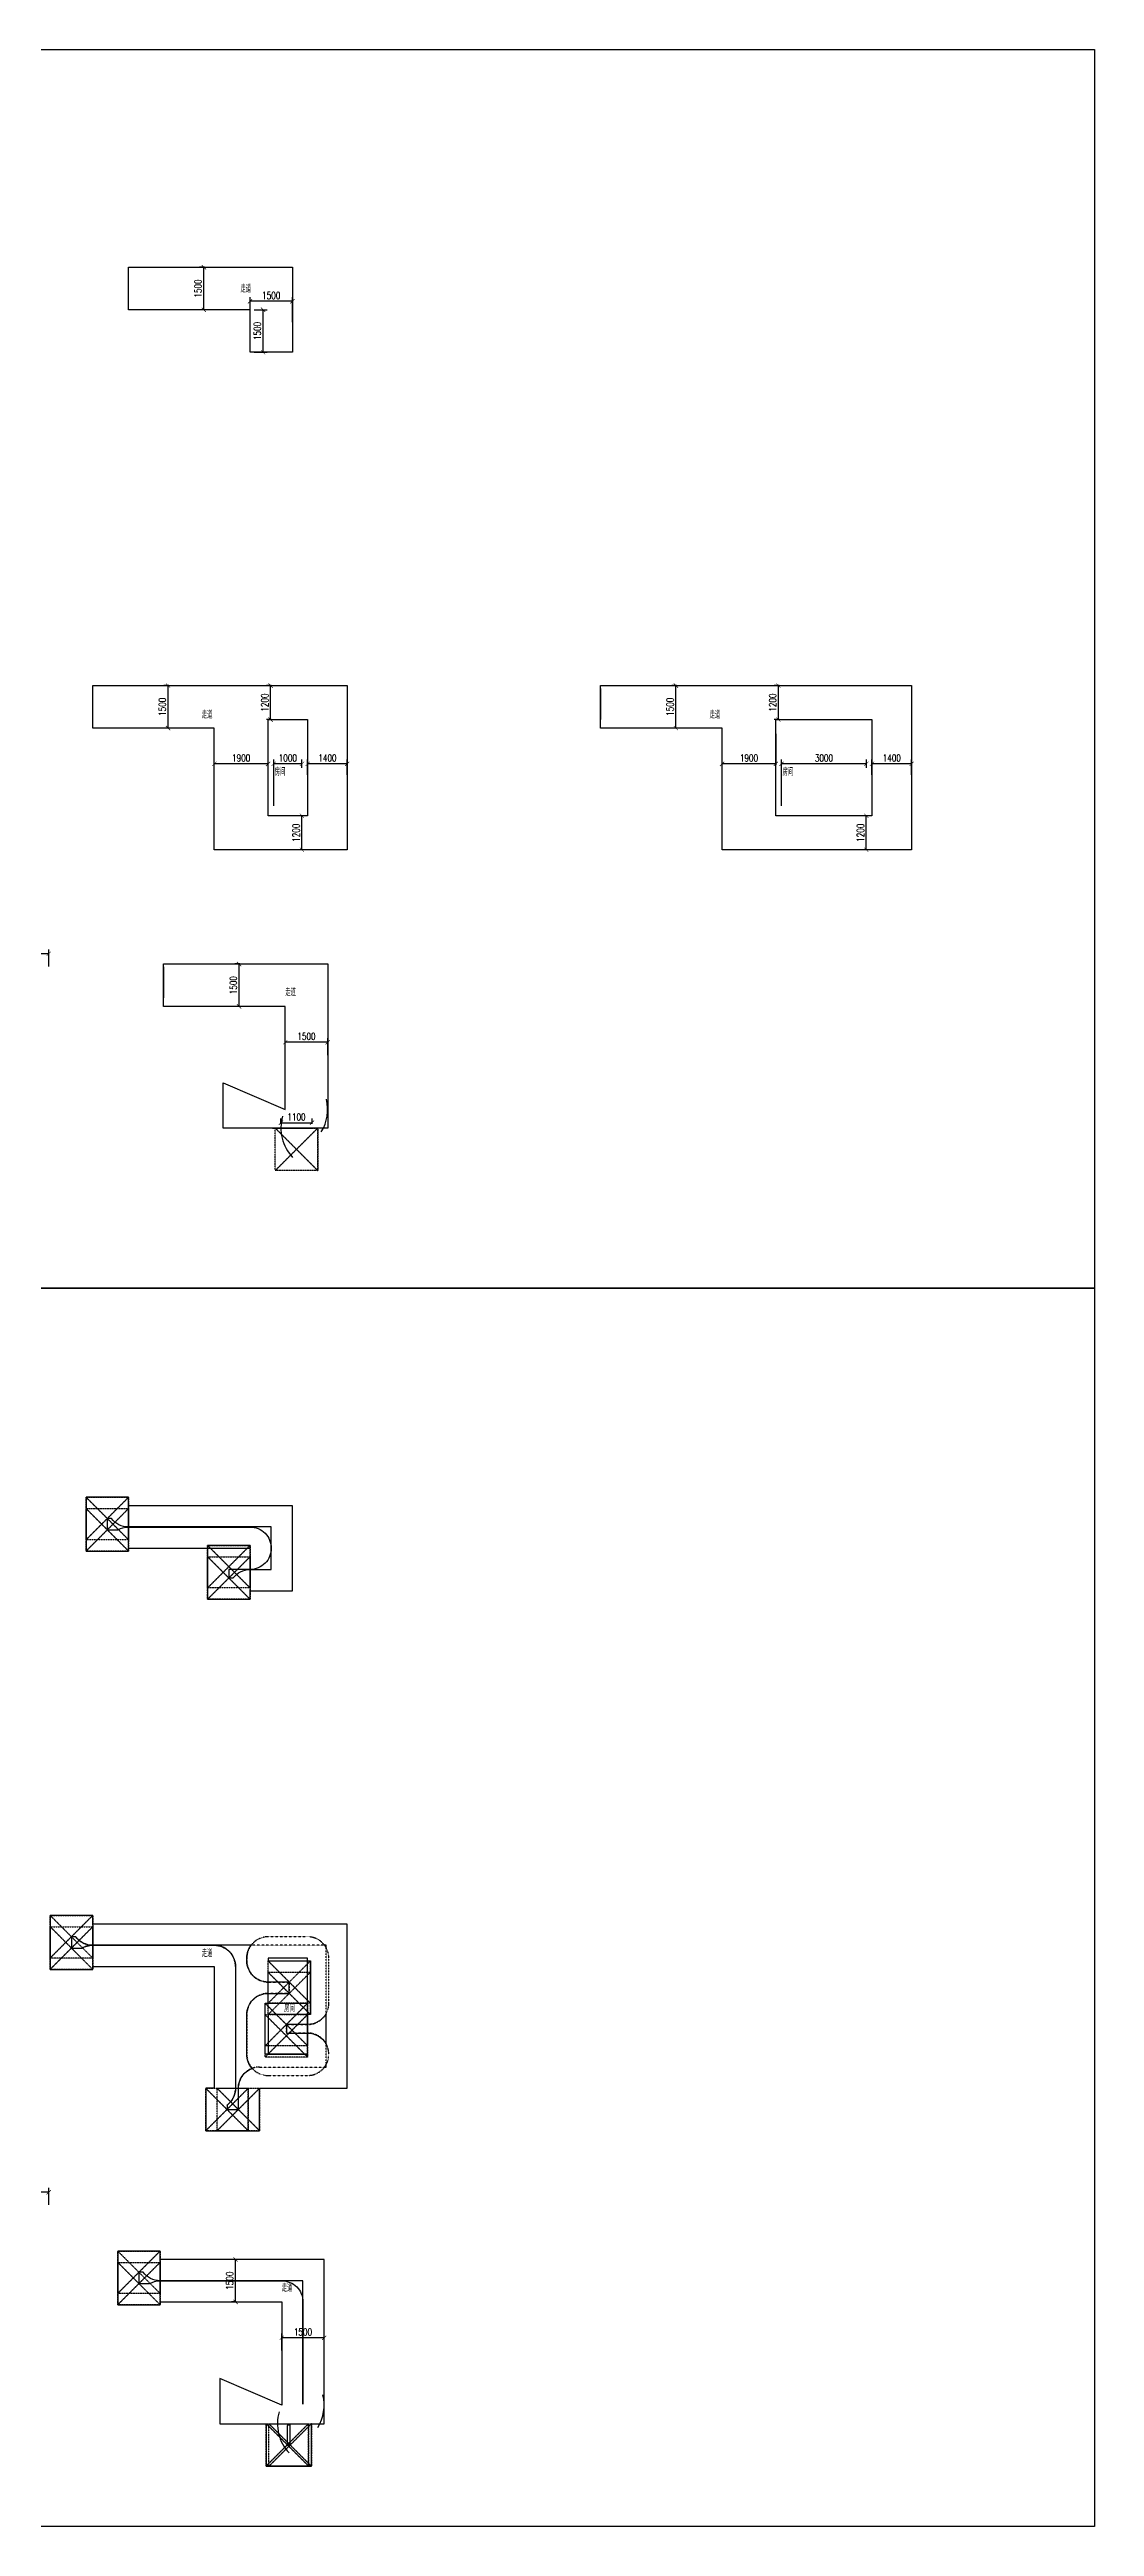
# Model space of a CAD drawing. Header units: millimetres. Extents: x -39580 to 198652, y -46837 to 40673.
# Drawn here: x 22603 to 59550, y -46837 to 40673 of the extents above; entities that cross this region are included whole.
import ezdxf

# ---------------------------------------------------------------- set-up
doc = ezdxf.new("R2010")
doc.units = ezdxf.units.MM
doc.header["$LTSCALE"] = 10
doc.header["$PDMODE"] = 35
doc.linetypes.add('HIDDEN', pattern=[0.375, 0.25, -0.125])
doc.layers.get('Defpoints').update_dxf_attribs({"color": 140})
for name, color, linetype in [('DOOR', 41, 'Continuous'), ('WALL', 7, 'Continuous'), ('图层1', 6, 'Continuous'), ('图层2', 1, 'Continuous'), ('图层3', 3, 'Continuous'), ('图层4', 8, 'Continuous')]:
    doc.layers.add(name, color=color, linetype=linetype)
doc.styles.add('Annotative', font='romans.shx', dxfattribs={"width": 0.75, "bigfont": 'gbcbig.shx'})
doc.styles.add('Arch-Dim', font='romans.shx', dxfattribs={"width": 0.75, "bigfont": 'gbcbig.shx'})
doc.dimstyles.new('Annotative', dxfattribs={"dimscale": 100, "dimtxt": 2.5, "dimasz": 1.5, "dimexe": 1.5, "dimexo": 1.5, "dimgap": 0.8, "dimtad": 1, "dimdec": 0, "dimzin": 3, "dimdsep": 46, "dimtxsty": 'Arch-Dim', "dimblk": 'ARCHTICK', "dimcen": 2.5, "dimazin": 2, "dimtfac": 0.75, "dimtdec": 0, "dimtix": 1, "dimtmove": 2, "dimatfit": 3, "dimfxl": 1, "dimtolj": 1, "dimtzin": 0, "dimarcsym": 0})

# ---------------------------------------------------------------- blocks, each defined once
blk = doc.blocks.new('_ArchTick')
at = {"color": 0, "linetype": 'ByBlock', "const_width": 0.15}
blk.add_lwpolyline([(-0.5, -0.5), (0.5, 0.5)], dxfattribs=at)
blk = doc.blocks.new('*D34')
at = {"color": 0, "lineweight": -2, "transparency": 16777216}
for p, q in [((21076, 8276), (21076, 8878)), ((22576, 8276), (22576, 8878)), ((22576, 8728), (21076, 8728))]:
    blk.add_line(p, q, dxfattribs=at)
at = {"layer": 'Defpoints', "color": 0, "transparency": 16777216}
for p in [(21076, 8728), (21076, 8126), (22576, 8126)]:
    blk.add_point(p, dxfattribs=at)
at = {"color": 0, "lineweight": -2, "transparency": 16777216, "xscale": 150, "yscale": 150, "zscale": 150, "rotation": 180}
blk.add_blockref('_ArchTick', (21076, 8728), dxfattribs=at)
at = {"color": 0, "lineweight": -2, "transparency": 16777216, "xscale": 150, "yscale": 150, "zscale": 150}
blk.add_blockref('_ArchTick', (22576, 8728), dxfattribs=at)
at = {"color": 0, "transparency": 16777216, "insert": (21826, 8933), "char_height": 250, "attachment_point": 5, "style": 'Arch-Dim'}
blk.add_mtext('\\A1;1500', dxfattribs=at)
blk = doc.blocks.new('*D70')
at = {"color": 0, "lineweight": -2, "transparency": 16777216}
for p, q in [((21076, -35479), (21076, -34877)), ((22576, -35479), (22576, -34877)), ((22576, -35027), (21076, -35027))]:
    blk.add_line(p, q, dxfattribs=at)
at = {"layer": 'Defpoints', "color": 0, "transparency": 16777216}
for p in [(21076, -35027), (21076, -35629), (22576, -35629)]:
    blk.add_point(p, dxfattribs=at)
at = {"color": 0, "lineweight": -2, "transparency": 16777216, "xscale": 150, "yscale": 150, "zscale": 150, "rotation": 180}
blk.add_blockref('_ArchTick', (21076, -35027), dxfattribs=at)
at = {"color": 0, "lineweight": -2, "transparency": 16777216, "xscale": 150, "yscale": 150, "zscale": 150}
blk.add_blockref('_ArchTick', (22576, -35027), dxfattribs=at)
at = {"color": 0, "transparency": 16777216, "insert": (21826, -34822), "char_height": 250, "attachment_point": 5, "style": 'Arch-Dim'}
blk.add_mtext('\\A1;1500', dxfattribs=at)
blk = doc.blocks.new('*D96')
at = {"color": 0, "lineweight": -2, "transparency": 16777216}
for p, q in [((30814, -40622), (30814, -40020)), ((32314, -40170), (30814, -40170)), ((32314, -40622), (32314, -40020))]:
    blk.add_line(p, q, dxfattribs=at)
at = {"layer": 'Defpoints', "color": 0, "transparency": 16777216}
for p in [(30814, -40170), (30814, -40772), (32314, -40772)]:
    blk.add_point(p, dxfattribs=at)
at = {"color": 0, "lineweight": -2, "transparency": 16777216, "xscale": 150, "yscale": 150, "zscale": 150, "rotation": 180}
blk.add_blockref('_ArchTick', (30814, -40170), dxfattribs=at)
at = {"color": 0, "lineweight": -2, "transparency": 16777216, "xscale": 150, "yscale": 150, "zscale": 150}
blk.add_blockref('_ArchTick', (32314, -40170), dxfattribs=at)
at = {"color": 0, "transparency": 16777216, "insert": (31564, -39965), "char_height": 250, "attachment_point": 5, "style": 'Arch-Dim'}
blk.add_mtext('\\A1;1500', dxfattribs=at)
blk = doc.blocks.new('*D97')
at = {"color": 0, "lineweight": -2, "transparency": 16777216}
for p, q in [((29205, -37405), (29032, -37405)), ((29182, -38905), (29182, -37405)), ((29205, -38905), (29032, -38905))]:
    blk.add_line(p, q, dxfattribs=at)
at = {"layer": 'Defpoints', "color": 0, "transparency": 16777216}
for p in [(29182, -37405), (29355, -37405), (29355, -38905)]:
    blk.add_point(p, dxfattribs=at)
at = {"color": 0, "lineweight": -2, "transparency": 16777216, "xscale": 150, "yscale": 150, "zscale": 150}
for p, rotation in [((29182, -37405), 90), ((29182, -38905), 270)]:
    blk.add_blockref('_ArchTick', p, dxfattribs=dict(at, rotation=rotation))
at = {"color": 0, "transparency": 16777216, "insert": (28977, -38155), "char_height": 250, "attachment_point": 5, "rotation": 90, "style": 'Arch-Dim'}
blk.add_mtext('\\A1;1500', dxfattribs=at)
blk = doc.blocks.new('*D98')
at = {"color": 0, "lineweight": -2, "transparency": 16777216}
for p, q in [((30938, 5148), (30938, 5750)), ((32438, 5600), (30938, 5600)), ((32438, 5148), (32438, 5750))]:
    blk.add_line(p, q, dxfattribs=at)
at = {"layer": 'Defpoints', "color": 0, "transparency": 16777216}
for p in [(30938, 5600), (30938, 4998), (32438, 4998)]:
    blk.add_point(p, dxfattribs=at)
at = {"color": 0, "lineweight": -2, "transparency": 16777216, "xscale": 150, "yscale": 150, "zscale": 150, "rotation": 180}
blk.add_blockref('_ArchTick', (30938, 5600), dxfattribs=at)
at = {"color": 0, "lineweight": -2, "transparency": 16777216, "xscale": 150, "yscale": 150, "zscale": 150}
blk.add_blockref('_ArchTick', (32438, 5600), dxfattribs=at)
at = {"color": 0, "transparency": 16777216, "insert": (31688, 5805), "char_height": 250, "attachment_point": 5, "style": 'Arch-Dim'}
blk.add_mtext('\\A1;1500', dxfattribs=at)
blk = doc.blocks.new('*D99')
at = {"color": 0, "lineweight": -2, "transparency": 16777216}
for p, q in [((29329, 8365), (29156, 8365)), ((29306, 6865), (29306, 8365)), ((29329, 6865), (29156, 6865))]:
    blk.add_line(p, q, dxfattribs=at)
at = {"layer": 'Defpoints', "color": 0, "transparency": 16777216}
for p in [(29306, 8365), (29479, 8365), (29479, 6865)]:
    blk.add_point(p, dxfattribs=at)
at = {"color": 0, "lineweight": -2, "transparency": 16777216, "xscale": 150, "yscale": 150, "zscale": 150}
for p, rotation in [((29306, 8365), 90), ((29306, 6865), 270)]:
    blk.add_blockref('_ArchTick', p, dxfattribs=dict(at, rotation=rotation))
at = {"color": 0, "transparency": 16777216, "insert": (29101, 7615), "char_height": 250, "attachment_point": 5, "rotation": 90, "style": 'Arch-Dim'}
blk.add_mtext('\\A1;1500', dxfattribs=at)
blk = doc.blocks.new('*D100')
at = {"color": 0, "lineweight": -2, "transparency": 16777216}
for p, q in [((30785, 2715), (30785, 2908)), ((30785, 2758), (31885, 2758)), ((31885, 2715), (31885, 2908))]:
    blk.add_line(p, q, dxfattribs=at)
at = {"layer": 'Defpoints', "color": 0, "transparency": 16777216}
for p in [(31885, 2758), (30785, 2565), (31885, 2565)]:
    blk.add_point(p, dxfattribs=at)
at = {"color": 0, "lineweight": -2, "transparency": 16777216, "xscale": 150, "yscale": 150, "zscale": 150, "rotation": 180}
blk.add_blockref('_ArchTick', (30785, 2758), dxfattribs=at)
at = {"color": 0, "lineweight": -2, "transparency": 16777216, "xscale": 150, "yscale": 150, "zscale": 150}
blk.add_blockref('_ArchTick', (31885, 2758), dxfattribs=at)
at = {"color": 0, "transparency": 16777216, "insert": (31335, 2963), "char_height": 250, "attachment_point": 5, "style": 'Arch-Dim'}
blk.add_mtext('\\A1;1100', dxfattribs=at)
blk = doc.blocks.new('*D105')
at = {"color": 0, "lineweight": -2, "transparency": 16777216}
for p, q in [((28429, 14984), (28429, 15586)), ((30329, 15436), (28429, 15436)), ((30329, 15051), (30329, 15586))]:
    blk.add_line(p, q, dxfattribs=at)
at = {"layer": 'Defpoints', "color": 0, "transparency": 16777216}
for p in [(28429, 15436), (30329, 14901), (28429, 14834)]:
    blk.add_point(p, dxfattribs=at)
at = {"color": 0, "lineweight": -2, "transparency": 16777216, "xscale": 150, "yscale": 150, "zscale": 150, "rotation": 180}
blk.add_blockref('_ArchTick', (28429, 15436), dxfattribs=at)
at = {"color": 0, "lineweight": -2, "transparency": 16777216, "xscale": 150, "yscale": 150, "zscale": 150}
blk.add_blockref('_ArchTick', (30329, 15436), dxfattribs=at)
at = {"color": 0, "transparency": 16777216, "insert": (29379, 15641), "char_height": 250, "attachment_point": 5, "style": 'Arch-Dim'}
blk.add_mtext('\\A1;1900', dxfattribs=at)
blk = doc.blocks.new('*D106')
at = {"color": 0, "lineweight": -2, "transparency": 16777216}
for p, q in [((26820, 18201), (26647, 18201)), ((26797, 16701), (26797, 18201)), ((26820, 16701), (26647, 16701))]:
    blk.add_line(p, q, dxfattribs=at)
at = {"layer": 'Defpoints', "color": 0, "transparency": 16777216}
for p in [(26797, 18201), (26970, 18201), (26970, 16701)]:
    blk.add_point(p, dxfattribs=at)
at = {"color": 0, "lineweight": -2, "transparency": 16777216, "xscale": 150, "yscale": 150, "zscale": 150}
for p, rotation in [((26797, 18201), 90), ((26797, 16701), 270)]:
    blk.add_blockref('_ArchTick', p, dxfattribs=dict(at, rotation=rotation))
at = {"color": 0, "transparency": 16777216, "insert": (26592, 17451), "char_height": 250, "attachment_point": 5, "rotation": 90, "style": 'Arch-Dim'}
blk.add_mtext('\\A1;1500', dxfattribs=at)
blk = doc.blocks.new('*D107')
at = {"color": 0, "lineweight": -2, "transparency": 16777216}
for p, q in [((31729, 15051), (31729, 15586)), ((33129, 15436), (31729, 15436)), ((33129, 15051), (33129, 15586))]:
    blk.add_line(p, q, dxfattribs=at)
at = {"layer": 'Defpoints', "color": 0, "transparency": 16777216}
for p in [(31729, 15436), (31729, 14901), (33129, 14901)]:
    blk.add_point(p, dxfattribs=at)
at = {"color": 0, "lineweight": -2, "transparency": 16777216, "xscale": 150, "yscale": 150, "zscale": 150, "rotation": 180}
blk.add_blockref('_ArchTick', (31729, 15436), dxfattribs=at)
at = {"color": 0, "lineweight": -2, "transparency": 16777216, "xscale": 150, "yscale": 150, "zscale": 150}
blk.add_blockref('_ArchTick', (33129, 15436), dxfattribs=at)
at = {"color": 0, "transparency": 16777216, "insert": (32429, 15641), "char_height": 250, "attachment_point": 5, "style": 'Arch-Dim'}
blk.add_mtext('\\A1;1400', dxfattribs=at)
blk = doc.blocks.new('*D108')
at = {"color": 0, "lineweight": -2, "transparency": 16777216}
for p, q in [((30529, 13951), (30529, 15586)), ((31529, 15436), (30529, 15436)), ((31529, 15295), (31529, 15586))]:
    blk.add_line(p, q, dxfattribs=at)
at = {"layer": 'Defpoints', "color": 0, "transparency": 16777216}
for p in [(30529, 15436), (31529, 15145), (30529, 13801)]:
    blk.add_point(p, dxfattribs=at)
at = {"color": 0, "lineweight": -2, "transparency": 16777216, "xscale": 150, "yscale": 150, "zscale": 150, "rotation": 180}
blk.add_blockref('_ArchTick', (30529, 15436), dxfattribs=at)
at = {"color": 0, "lineweight": -2, "transparency": 16777216, "xscale": 150, "yscale": 150, "zscale": 150}
blk.add_blockref('_ArchTick', (31529, 15436), dxfattribs=at)
at = {"color": 0, "transparency": 16777216, "insert": (31029, 15641), "char_height": 250, "attachment_point": 5, "style": 'Arch-Dim'}
blk.add_mtext('\\A1;1000', dxfattribs=at)
blk = doc.blocks.new('*D109')
at = {"color": 0, "lineweight": -2, "transparency": 16777216}
for p, q in [((30443, 18201), (30270, 18201)), ((30420, 17001), (30420, 18201)), ((30443, 17001), (30270, 17001))]:
    blk.add_line(p, q, dxfattribs=at)
at = {"layer": 'Defpoints', "color": 0, "transparency": 16777216}
for p in [(30420, 18201), (30593, 18201), (30593, 17001)]:
    blk.add_point(p, dxfattribs=at)
at = {"color": 0, "lineweight": -2, "transparency": 16777216, "xscale": 150, "yscale": 150, "zscale": 150}
for p, rotation in [((30420, 18201), 90), ((30420, 17001), 270)]:
    blk.add_blockref('_ArchTick', p, dxfattribs=dict(at, rotation=rotation))
at = {"color": 0, "transparency": 16777216, "insert": (30215, 17601), "char_height": 250, "attachment_point": 5, "rotation": 90, "style": 'Arch-Dim'}
blk.add_mtext('\\A1;1200', dxfattribs=at)
blk = doc.blocks.new('*D110')
at = {"color": 0, "lineweight": -2, "transparency": 16777216}
for p, q in [((31551, 13601), (31378, 13601)), ((31528, 12401), (31528, 13601)), ((31551, 12401), (31378, 12401))]:
    blk.add_line(p, q, dxfattribs=at)
at = {"layer": 'Defpoints', "color": 0, "transparency": 16777216}
for p in [(31528, 13601), (31701, 13601), (31701, 12401)]:
    blk.add_point(p, dxfattribs=at)
at = {"color": 0, "lineweight": -2, "transparency": 16777216, "xscale": 150, "yscale": 150, "zscale": 150}
for p, rotation in [((31528, 13601), 90), ((31528, 12401), 270)]:
    blk.add_blockref('_ArchTick', p, dxfattribs=dict(at, rotation=rotation))
at = {"color": 0, "transparency": 16777216, "insert": (31323, 13001), "char_height": 250, "attachment_point": 5, "rotation": 90, "style": 'Arch-Dim'}
blk.add_mtext('\\A1;1200', dxfattribs=at)
blk = doc.blocks.new('*D111')
at = {"color": 0, "lineweight": -2, "transparency": 16777216}
for p, q in [((29693, 31037), (29693, 31928)), ((31193, 31778), (29693, 31778)), ((31193, 31037), (31193, 31928))]:
    blk.add_line(p, q, dxfattribs=at)
at = {"layer": 'Defpoints', "color": 0, "transparency": 16777216}
for p in [(29693, 31778), (29693, 30887), (31193, 30887)]:
    blk.add_point(p, dxfattribs=at)
at = {"color": 0, "lineweight": -2, "transparency": 16777216, "xscale": 150, "yscale": 150, "zscale": 150, "rotation": 180}
blk.add_blockref('_ArchTick', (29693, 31778), dxfattribs=at)
at = {"color": 0, "lineweight": -2, "transparency": 16777216, "xscale": 150, "yscale": 150, "zscale": 150}
blk.add_blockref('_ArchTick', (31193, 31778), dxfattribs=at)
at = {"color": 0, "transparency": 16777216, "insert": (30443, 31983), "char_height": 250, "attachment_point": 5, "style": 'Arch-Dim'}
blk.add_mtext('\\A1;1500', dxfattribs=at)
blk = doc.blocks.new('*D112')
at = {"color": 0, "lineweight": -2, "transparency": 16777216}
for p, q in [((28084, 32979), (27911, 32979)), ((28061, 31479), (28061, 32979)), ((28084, 31479), (27911, 31479))]:
    blk.add_line(p, q, dxfattribs=at)
at = {"layer": 'Defpoints', "color": 0, "transparency": 16777216}
for p in [(28061, 32979), (28234, 32979), (28234, 31479)]:
    blk.add_point(p, dxfattribs=at)
at = {"color": 0, "lineweight": -2, "transparency": 16777216, "xscale": 150, "yscale": 150, "zscale": 150}
for p, rotation in [((28061, 32979), 90), ((28061, 31479), 270)]:
    blk.add_blockref('_ArchTick', p, dxfattribs=dict(at, rotation=rotation))
at = {"color": 0, "transparency": 16777216, "insert": (27856, 32229), "char_height": 250, "attachment_point": 5, "rotation": 90, "style": 'Arch-Dim'}
blk.add_mtext('\\A1;1500', dxfattribs=at)
blk = doc.blocks.new('*D113')
at = {"color": 0, "lineweight": -2, "transparency": 16777216}
for p, q in [((29843, 31479), (30304, 31479)), ((30154, 29979), (30154, 31479)), ((29843, 29979), (30304, 29979))]:
    blk.add_line(p, q, dxfattribs=at)
at = {"layer": 'Defpoints', "color": 0, "transparency": 16777216}
for p in [(29693, 31479), (30154, 31479), (29693, 29979)]:
    blk.add_point(p, dxfattribs=at)
at = {"color": 0, "lineweight": -2, "transparency": 16777216, "xscale": 150, "yscale": 150, "zscale": 150}
for p, rotation in [((30154, 31479), 90), ((30154, 29979), 270)]:
    blk.add_blockref('_ArchTick', p, dxfattribs=dict(at, rotation=rotation))
at = {"color": 0, "transparency": 16777216, "insert": (29949, 30729), "char_height": 250, "attachment_point": 5, "rotation": 90, "style": 'Arch-Dim'}
blk.add_mtext('\\A1;1500', dxfattribs=at)
blk = doc.blocks.new('*D115')
at = {"color": 0, "lineweight": -2, "transparency": 16777216}
for p, q in [((46383, 14984), (46383, 15586)), ((48283, 15436), (46383, 15436)), ((48283, 15051), (48283, 15586))]:
    blk.add_line(p, q, dxfattribs=at)
at = {"layer": 'Defpoints', "color": 0, "transparency": 16777216}
for p in [(46383, 15436), (48283, 14901), (46383, 14834)]:
    blk.add_point(p, dxfattribs=at)
at = {"color": 0, "lineweight": -2, "transparency": 16777216, "xscale": 150, "yscale": 150, "zscale": 150, "rotation": 180}
blk.add_blockref('_ArchTick', (46383, 15436), dxfattribs=at)
at = {"color": 0, "lineweight": -2, "transparency": 16777216, "xscale": 150, "yscale": 150, "zscale": 150}
blk.add_blockref('_ArchTick', (48283, 15436), dxfattribs=at)
at = {"color": 0, "transparency": 16777216, "insert": (47333, 15641), "char_height": 250, "attachment_point": 5, "style": 'Arch-Dim'}
blk.add_mtext('\\A1;1900', dxfattribs=at)
blk = doc.blocks.new('*D116')
at = {"color": 0, "lineweight": -2, "transparency": 16777216}
for p, q in [((44774, 18201), (44601, 18201)), ((44751, 16701), (44751, 18201)), ((44774, 16701), (44601, 16701))]:
    blk.add_line(p, q, dxfattribs=at)
at = {"layer": 'Defpoints', "color": 0, "transparency": 16777216}
for p in [(44751, 18201), (44924, 18201), (44924, 16701)]:
    blk.add_point(p, dxfattribs=at)
at = {"color": 0, "lineweight": -2, "transparency": 16777216, "xscale": 150, "yscale": 150, "zscale": 150}
for p, rotation in [((44751, 18201), 90), ((44751, 16701), 270)]:
    blk.add_blockref('_ArchTick', p, dxfattribs=dict(at, rotation=rotation))
at = {"color": 0, "transparency": 16777216, "insert": (44546, 17451), "char_height": 250, "attachment_point": 5, "rotation": 90, "style": 'Arch-Dim'}
blk.add_mtext('\\A1;1500', dxfattribs=at)
blk = doc.blocks.new('*D117')
at = {"color": 0, "lineweight": -2, "transparency": 16777216}
for p, q in [((51683, 15051), (51683, 15586)), ((53083, 15436), (51683, 15436)), ((53083, 15051), (53083, 15586))]:
    blk.add_line(p, q, dxfattribs=at)
at = {"layer": 'Defpoints', "color": 0, "transparency": 16777216}
for p in [(51683, 15436), (51683, 14901), (53083, 14901)]:
    blk.add_point(p, dxfattribs=at)
at = {"color": 0, "lineweight": -2, "transparency": 16777216, "xscale": 150, "yscale": 150, "zscale": 150, "rotation": 180}
blk.add_blockref('_ArchTick', (51683, 15436), dxfattribs=at)
at = {"color": 0, "lineweight": -2, "transparency": 16777216, "xscale": 150, "yscale": 150, "zscale": 150}
blk.add_blockref('_ArchTick', (53083, 15436), dxfattribs=at)
at = {"color": 0, "transparency": 16777216, "insert": (52383, 15641), "char_height": 250, "attachment_point": 5, "style": 'Arch-Dim'}
blk.add_mtext('\\A1;1400', dxfattribs=at)
blk = doc.blocks.new('*D118')
at = {"color": 0, "lineweight": -2, "transparency": 16777216}
for p, q in [((48483, 13951), (48483, 15586)), ((51483, 15436), (48483, 15436)), ((51483, 15295), (51483, 15586))]:
    blk.add_line(p, q, dxfattribs=at)
at = {"layer": 'Defpoints', "color": 0, "transparency": 16777216}
for p in [(48483, 15436), (51483, 15145), (48483, 13801)]:
    blk.add_point(p, dxfattribs=at)
at = {"color": 0, "lineweight": -2, "transparency": 16777216, "xscale": 150, "yscale": 150, "zscale": 150, "rotation": 180}
blk.add_blockref('_ArchTick', (48483, 15436), dxfattribs=at)
at = {"color": 0, "lineweight": -2, "transparency": 16777216, "xscale": 150, "yscale": 150, "zscale": 150}
blk.add_blockref('_ArchTick', (51483, 15436), dxfattribs=at)
at = {"color": 0, "transparency": 16777216, "insert": (49983, 15641), "char_height": 250, "attachment_point": 5, "style": 'Arch-Dim'}
blk.add_mtext('\\A1;3000', dxfattribs=at)
blk = doc.blocks.new('*D119')
at = {"color": 0, "lineweight": -2, "transparency": 16777216}
for p, q in [((48397, 18201), (48224, 18201)), ((48374, 17001), (48374, 18201)), ((48397, 17001), (48224, 17001))]:
    blk.add_line(p, q, dxfattribs=at)
at = {"layer": 'Defpoints', "color": 0, "transparency": 16777216}
for p in [(48374, 18201), (48547, 18201), (48547, 17001)]:
    blk.add_point(p, dxfattribs=at)
at = {"color": 0, "lineweight": -2, "transparency": 16777216, "xscale": 150, "yscale": 150, "zscale": 150}
for p, rotation in [((48374, 18201), 90), ((48374, 17001), 270)]:
    blk.add_blockref('_ArchTick', p, dxfattribs=dict(at, rotation=rotation))
at = {"color": 0, "transparency": 16777216, "insert": (48169, 17601), "char_height": 250, "attachment_point": 5, "rotation": 90, "style": 'Arch-Dim'}
blk.add_mtext('\\A1;1200', dxfattribs=at)
blk = doc.blocks.new('*D120')
at = {"color": 0, "lineweight": -2, "transparency": 16777216}
for p, q in [((51505, 13601), (51332, 13601)), ((51482, 12401), (51482, 13601)), ((51505, 12401), (51332, 12401))]:
    blk.add_line(p, q, dxfattribs=at)
at = {"layer": 'Defpoints', "color": 0, "transparency": 16777216}
for p in [(51482, 13601), (51655, 13601), (51655, 12401)]:
    blk.add_point(p, dxfattribs=at)
at = {"color": 0, "lineweight": -2, "transparency": 16777216, "xscale": 150, "yscale": 150, "zscale": 150}
for p, rotation in [((51482, 13601), 90), ((51482, 12401), 270)]:
    blk.add_blockref('_ArchTick', p, dxfattribs=dict(at, rotation=rotation))
at = {"color": 0, "transparency": 16777216, "insert": (51277, 13001), "char_height": 250, "attachment_point": 5, "rotation": 90, "style": 'Arch-Dim'}
blk.add_mtext('\\A1;1200', dxfattribs=at)

msp = doc.modelspace()

# ---------------------------------------------------------------- linework, layer by layer
for points in [[(-39579.6, 40673), (59549.9, 40673), (59549.9, -3082), (-39579.6, -3082)], [(-39579.6, -3082), (59549.9, -3082), (59549.9, -46837), (-39579.6, -46837)]]:
    msp.add_lwpolyline(points, close=True)
at = {"color": 2}
for centre, start, end in [((30937.6, 3224.7), 328.103898, 13.89885), ((32284.8, 2565.1), 163.732471, 223.549162), ((32161.2, -43205.5), 163.732471, 223.549162), ((30814, -42545.9), 328.103898, 13.89885)]:
    msp.add_arc(centre, 1500, start, end, dxfattribs=at)
for p in [(30937.6, 3224.7), (32284.8, 2565.1), (30814, -42545.9), (32161.2, -43205.5)]:
    msp.add_point(p, dxfattribs=at)
at = {"layer": 'DOOR', "const_width": 50}
for points in [[(25393.5, 32879.3), (25393.5, 31779.3)], [(29693.5, 31179.3), (29693.5, 30079.3)], [(24129.4, 18101.1), (24129.4, 17001.1)], [(42083.1, 18101.1), (42083.1, 17001.1)], [(30329.4, 16501.1), (30329.4, 15401.1)], [(48283.1, 16501.1), (48283.1, 15401.1)], [(31729.4, 15001.1), (31729.4, 13901.1)], [(51683.1, 15001.1), (51683.1, 13901.1)], [(28529.4, 12401.1), (29629.4, 12401.1)], [(46483.1, 12401.1), (47583.1, 12401.1)], [(26637.6, 8265.1), (26637.6, 7165.1)], [(30484.8, 2565.1), (31884.8, 2565.1)]]:
    msp.add_lwpolyline(points, dxfattribs=at)
at = {"layer": 'WALL'}
for points in [[(25393.5, 32979.3), (31193.5, 32979.3), (31193.5, 29979.3), (29693.5, 29979.3), (29693.5, 31479.3), (25393.5, 31479.3)], [(24129.4, 18201.1), (33129.4, 18201.1), (33129.4, 12401.1), (28429.4, 12401.1), (28429.4, 16701.1), (24129.4, 16701.1)], [(42083.1, 18201.1), (53083.1, 18201.1), (53083.1, 12401.1), (46383.1, 12401.1), (46383.1, 16701.1), (42083.1, 16701.1)], [(30329.4, 17001.1), (31729.4, 17001.1), (31729.4, 13601.1), (30329.4, 13601.1)], [(48283.1, 17001.1), (51683.1, 17001.1), (51683.1, 13601.1), (48283.1, 13601.1)], [(26637.6, 8365.1), (32437.6, 8365.1), (32437.6, 2565.1), (28743.6, 2565.1), (28743.6, 4162.2), (30937.6, 3224.7), (30937.6, 6865.1), (26637.6, 6865.1)]]:
    msp.add_lwpolyline(points, close=True, dxfattribs=at)
at = {"layer": '图层1'}
for points in [[(31193.5, -10775.7), (25393.5, -10775.7), (25393.5, -10475.7), (23893.5, -10475.7), (23893.5, -12375.7), (25393.5, -12375.7), (25393.5, -12275.7), (29693.5, -12275.7), (29693.5, -12175.7), (28193.5, -12175.7), (28193.5, -14075.7), (29693.5, -14075.7), (29693.5, -13775.7), (31193.5, -13775.7)], [(24129.4, -25553.9), (24129.4, -25253.9), (22629.4, -25253.9), (22629.4, -27153.9), (24129.4, -27153.9), (24129.4, -27053.9), (28429.4, -27053.9), (28429.4, -31353.9), (28129.4, -31353.9), (28129.4, -32853.9), (30029.4, -32853.9), (30029.4, -31353.9), (33129.4, -31353.9), (33129.4, -25553.9)], [(31729.4, -26753.9), (30329.4, -26753.9), (30329.4, -26853.9), (31829.4, -26853.9), (31829.4, -28753.9), (30329.4, -28753.9), (30329.4, -30153.9), (31729.4, -30153.9), (31729.4, -30153.9), (30229.4, -30153.9), (30229.4, -28353.9), (31729.4, -28353.9)], [(32314, -37405.5), (26514, -37405.5), (26514, -37105.5), (25014, -37105.5), (25014, -39005.5), (26514, -39005.5), (26514, -38905.5), (30814, -38905.5), (30814, -42545.9), (28620, -41608.3), (28620, -43205.5), (30261.2, -43205.5), (30261.2, -44705.5), (31861.2, -44705.5), (31861.2, -43205.5), (32314, -43205.5)]]:
    msp.add_lwpolyline(points, close=True, dxfattribs=at)
at = {"layer": '图层2'}
for points in [[(29731.4, -26302.9), (24129.4, -26302.9, -0.2362441), (23529.9, -26002.9), (23378.4, -26002.9), (23378.4, -26404.9), (23755.5, -26404.9, -0.1314167), (24129.4, -26304.9), (28429.4, -26304.9, -0.4142136), (29178.4, -27053.9), (29178.4, -31353.9, -0.2362441), (28878.4, -31953.4), (28878.4, -32104.9), (29280.4, -32104.9), (29280.4, -31353.9, -0.3138507), (29769.5, -30651.4, -0.1836495), (29580.4, -30153.9), (29580.4, -28753.9, -0.4142136), (30329.4, -28004.9), (31080.4, -28004.9), (31080.4, -27602.9), (30329.4, -27602.9, -0.4142136), (29580.4, -26853.9), (29580.4, -26753.9, -0.1629636)], [(32380.4, -26383.5), (32380.4, -26302.9), (32327.4, -26302.9, -0.0322303)], [(31729.4, -29102.9), (30978.4, -29102.9), (30978.4, -29404.9), (31729.4, -29404.9, -0.2696384), (32380.4, -29783.5), (32380.4, -28724.3, -0.2696384)], [(32327.4, -30604.9), (32380.4, -30604.9), (32380.4, -30524.3, -0.0322303)], [(31565, -38154.5), (26514, -38154.5, -0.2362441), (25914.5, -37854.5), (25763, -37854.5), (25763, -38256.5), (26140.1, -38256.5, -0.1314167), (26514, -38156.5), (30814, -38156.5, -0.4142136), (31563, -38905.5), (31563, -42518.4, -0.0007273), (31565, -42517.5)], [(31112.2, -43956.5), (31112.2, -43233, -0.0361251), (31010.2, -43268.7), (31010.2, -43956.5)]]:
    msp.add_lwpolyline(points, format="xyb", close=True, dxfattribs=at)
at = {"layer": '图层3'}
msp.add_lwpolyline([(30444.5, -11524.7), (25393.5, -11524.7, -0.2362441), (24794, -11224.7), (24642.5, -11224.7), (24642.5, -11626.7), (25019.6, -11626.7, -0.1314167), (25393.5, -11526.7), (29693.5, -11526.7, -0.4142136), (30442.5, -12275.7), (30442.5, -12276.7, -0.4142136), (29693.5, -13025.7), (28942.5, -13025.7), (28942.5, -13326.7), (29094, -13326.7, -0.2362441), (29693.5, -13026.7), (30444.5, -13026.7)], format="xyb", close=True, dxfattribs=at)
at = {"layer": '图层3', "linetype": 'HIDDEN', "ltscale": 0.005}
for points in [[(23529.9, -26002.9), (23378.4, -26002.9), (23378.4, -26404.9), (23755.5, -26404.9, -0.1314167), (24129.4, -26304.9), (28429.4, -26304.9, -0.4142136), (29178.4, -27053.9), (29178.4, -31353.9, -0.2362441), (28878.4, -31953.4), (28878.4, -32104.9), (29280.4, -32104.9), (29280.4, -31353.9, -0.4142136), (30029.4, -30604.9), (32380.4, -30604.9), (32380.4, -26302.9), (24129.4, -26302.9, -0.2362441)], [(30978.4, -29404.9), (30978.4, -29102.9), (31729.4, -29102.9, 0.4142136), (32478.4, -28353.9), (32478.4, -26753.9, 0.4142136), (31729.4, -26004.9), (30329.4, -26004.9, 0.4142136), (29580.4, -26753.9), (29580.4, -26853.9, 0.4142136), (30329.4, -27602.9), (31080.4, -27602.9), (31080.4, -28004.9), (30329.4, -28004.9, 0.4142136), (29580.4, -28753.9), (29580.4, -30153.9, 0.4142136), (30329.4, -30902.9), (31729.4, -30902.9, 1), (31729.4, -29404.9)]]:
    msp.add_lwpolyline(points, format="xyb", close=True, dxfattribs=at)
at = {"layer": '图层4', "linetype": 'HIDDEN'}
for points in [[(30584.8, 2565.1), (32084.8, 2565.1), (32084.8, 1065.1), (30584.8, 1065.1), (30584.8, 2565.1), (32084.8, 1065.1), (32084.8, 2565.1), (30584.8, 1065.1)], [(23893.5, -10475.7), (25393.5, -10475.7), (25393.5, -11975.7), (23893.5, -11975.7), (23893.5, -10475.7), (25393.5, -11975.7), (25393.5, -10475.7), (23893.5, -11975.7)], [(23893.5, -10875.7), (25393.5, -10875.7), (25393.5, -12375.7), (23893.5, -12375.7), (23893.5, -10875.7), (25393.5, -12375.7), (25393.5, -10875.7), (23893.5, -12375.7)], [(28193.5, -12175.7), (29693.5, -12175.7), (29693.5, -13675.7), (28193.5, -13675.7), (28193.5, -12175.7), (29693.5, -13675.7), (29693.5, -12175.7), (28193.5, -13675.7)], [(28193.5, -12575.7), (29693.5, -12575.7), (29693.5, -14075.7), (28193.5, -14075.7), (28193.5, -12575.7), (29693.5, -14075.7), (29693.5, -12575.7), (28193.5, -14075.7)], [(22629.4, -25253.9), (24129.4, -25253.9), (24129.4, -26753.9), (22629.4, -26753.9), (22629.4, -25253.9), (24129.4, -26753.9), (24129.4, -25253.9), (22629.4, -26753.9)], [(22629.4, -25653.9), (24129.4, -25653.9), (24129.4, -27153.9), (22629.4, -27153.9), (22629.4, -25653.9), (24129.4, -27153.9), (24129.4, -25653.9), (22629.4, -27153.9)], [(30329.4, -26853.9), (31829.4, -26853.9), (31829.4, -28353.9), (30329.4, -28353.9), (30329.4, -26853.9), (31829.4, -28353.9), (31829.4, -26853.9), (30329.4, -28353.9)], [(30329.4, -27253.9), (31829.4, -27253.9), (31829.4, -28753.9), (30329.4, -28753.9), (30329.4, -27253.9), (31829.4, -28753.9), (31829.4, -27253.9), (30329.4, -28753.9)], [(30229.4, -28353.9), (31729.4, -28353.9), (31729.4, -29853.9), (30229.4, -29853.9), (30229.4, -28353.9), (31729.4, -29853.9), (31729.4, -28353.9), (30229.4, -29853.9)], [(30229.4, -28753.9), (31729.4, -28753.9), (31729.4, -30253.9), (30229.4, -30253.9), (30229.4, -28753.9), (31729.4, -30253.9), (31729.4, -28753.9), (30229.4, -30253.9)], [(28129.4, -31353.9), (29629.4, -31353.9), (29629.4, -32853.9), (28129.4, -32853.9), (28129.4, -31353.9), (29629.4, -32853.9), (29629.4, -31353.9), (28129.4, -32853.9)], [(28529.4, -31353.9), (30029.4, -31353.9), (30029.4, -32853.9), (28529.4, -32853.9), (28529.4, -31353.9), (30029.4, -32853.9), (30029.4, -31353.9), (28529.4, -32853.9)], [(25014, -37105.5), (26514, -37105.5), (26514, -38605.5), (25014, -38605.5), (25014, -37105.5), (26514, -38605.5), (26514, -37105.5), (25014, -38605.5)], [(25014, -37505.5), (26514, -37505.5), (26514, -39005.5), (25014, -39005.5), (25014, -37505.5), (26514, -39005.5), (26514, -37505.5), (25014, -39005.5)], [(30261.2, -43205.5), (31761.2, -43205.5), (31761.2, -44705.5), (30261.2, -44705.5), (30261.2, -43205.5), (31761.2, -44705.5), (31761.2, -43205.5), (30261.2, -44705.5)], [(30361.2, -43205.5), (31861.2, -43205.5), (31861.2, -44705.5), (30361.2, -44705.5), (30361.2, -43205.5), (31861.2, -44705.5), (31861.2, -43205.5), (30361.2, -44705.5)]]:
    msp.add_lwpolyline(points, dxfattribs=at)

# ---------------------------------------------------------------- texts
at = {"style": 'Annotative', "width": 0.75}
for s, p in [('走道', (29355.8, 32089.9)), ('走道', (27986.7, 17041.2)), ('走道', (45940.4, 17041.2)), ('房间', (30566, 15021.7)), ('房间', (48519.7, 15021.7)), ('走道', (30937.6, 7232.4)), ('走道', (27986.7, -26713.8)), ('房间', (30901.9, -28664)), ('走道', (30814, -38538.1))]:
    msp.add_text(s, height=250, dxfattribs=at).set_placement(p)

# ---------------------------------------------------------------- dimensions: what is measured, and where the dimension line sits
for base, p1, p2, picture, middle in [((28061.5, 32979.3), (28234.5, 31479.3), (28234.5, 32979.3), '*D112', (27856.5, 32229.3)), ((30154.5, 31479.3), (29693.5, 29979.3), (29693.5, 31479.3), '*D113', (29949.5, 30729.3)), ((26797.4, 18201.1), (26970.4, 16701.1), (26970.4, 18201.1), '*D106', (26592.4, 17451.1)), ((30420.1, 18201.1), (30593.1, 17001.1), (30593.1, 18201.1), '*D109', (30215.1, 17601.1)), ((44751.1, 18201.1), (44924.1, 16701.1), (44924.1, 18201.1), '*D116', (44546.1, 17451.1)), ((48373.9, 18201.1), (48546.9, 17001.1), (48546.9, 18201.1), '*D119', (48168.9, 17601.1)), ((31528.3, 13601.1), (31701.3, 12401.1), (31701.3, 13601.1), '*D110', (31323.3, 13001.1)), ((51482, 13601.1), (51655, 12401.1), (51655, 13601.1), '*D120', (51277, 13001.1)), ((29305.6, 8365.1), (29478.6, 6865.1), (29478.6, 8365.1), '*D99', (29100.6, 7615.1)), ((29182, -37405.5), (29355, -38905.5), (29355, -37405.5), '*D97', (28977, -38155.5))]:
    dim = msp.add_linear_dim(base=base, p1=p1, p2=p2, angle=90, dimstyle='Annotative')
    dim.commit()
    dim.dimension.update_dxf_attribs({"geometry": picture, "text_midpoint": middle})
for base, p1, p2, picture, middle in [((29693.5, 31778.5), (31193.5, 30887), (29693.5, 30887), '*D111', (30443.5, 31983.5)), ((28429.4, 15436.1), (30329.4, 14901.1), (28429.4, 14834.1), '*D105', (29379.4, 15641.1)), ((30529.4, 15436.1), (31529.4, 15145.1), (30529.4, 13801.1), '*D108', (31029.4, 15641.1)), ((31729.4, 15436.1), (33129.4, 14901.1), (31729.4, 14901.1), '*D107', (32429.4, 15641.1)), ((46383.1, 15436.1), (48283.1, 14901.1), (46383.1, 14834.1), '*D115', (47333.1, 15641.1)), ((48483.1, 15436.1), (51483.1, 15145.1), (48483.1, 13801.1), '*D118', (49983.1, 15641.1)), ((51683.1, 15436.1), (53083.1, 14901.1), (51683.1, 14901.1), '*D117', (52383.1, 15641.1)), ((21075.9, 8727.5), (22575.9, 8125.5), (21075.9, 8125.5), '*D34', (21825.9, 8932.5)), ((30937.6, 5600.1), (32437.6, 4998.1), (30937.6, 4998.1), '*D98', (31687.6, 5805.1)), ((21075.9, -35027.5), (22575.9, -35629.5), (21075.9, -35629.5), '*D70', (21825.9, -34822.5)), ((30814, -40170.5), (32314, -40772.5), (30814, -40772.5), '*D96', (31564, -39965.5))]:
    dim = msp.add_linear_dim(base=base, p1=p1, p2=p2, dimstyle='Annotative')
    dim.commit()
    dim.dimension.update_dxf_attribs({"geometry": picture, "text_midpoint": middle})
dim = msp.add_aligned_dim(p1=(30784.8, 2565.1), p2=(31884.8, 2565.1), distance=192.5, dimstyle='Annotative')
dim.commit()
dim.dimension.update_dxf_attribs({"geometry": '*D100', "text_midpoint": (31334.8, 2962.6)})

doc.saveas('drawing.dxf')
